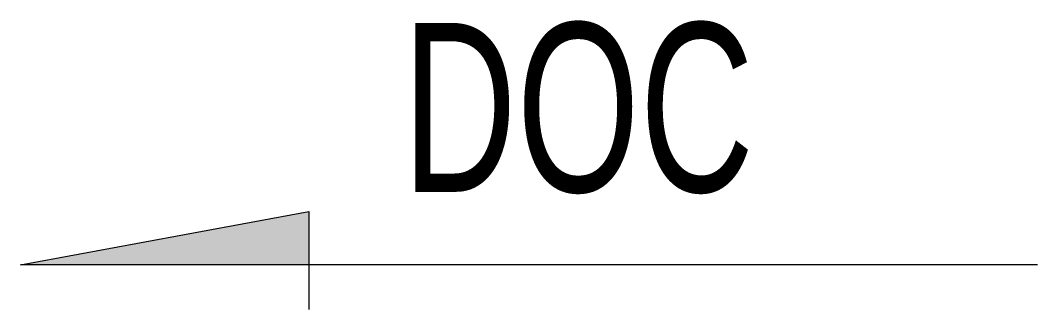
# Model space of a CAD drawing. Extents: x 5.81 to 15.45, y -7.05 to -4.31.
import ezdxf
from ezdxf.enums import TextEntityAlignment as Align

# ---------------------------------------------------------------- set-up
doc = ezdxf.new("R2010")
doc.units = 0
doc.header["$MEASUREMENT"] = 0
doc.layers.get('0').update_dxf_attribs({"linetype": 'CONTINUOUS'})
doc.styles.add('2', font='vn_vni.shx', dxfattribs={"width": 0.7, "height": 1.6})

msp = doc.modelspace()

# ---------------------------------------------------------------- linework, layer by layer
for p, q in [((5.8137, -6.6236), (8.5453, -6.1174)), ((8.5453, -6.1174), (8.5453, -7.047)), ((15.4458, -6.6236), (5.8137, -6.6236))]:
    msp.add_line(p, q)
msp.add_solid([(8.5453, -6.1174), (5.8137, -6.6236), (8.5453, -6.6236)])

# ---------------------------------------------------------------- texts
at = {"style": '2', "width": 0.7}
msp.add_attdef('DOC', text='0.02', height=1.6, dxfattribs=at).set_placement((9.4318, -6.4118), align=Align.BOTTOM_LEFT)

doc.saveas('drawing.dxf')
